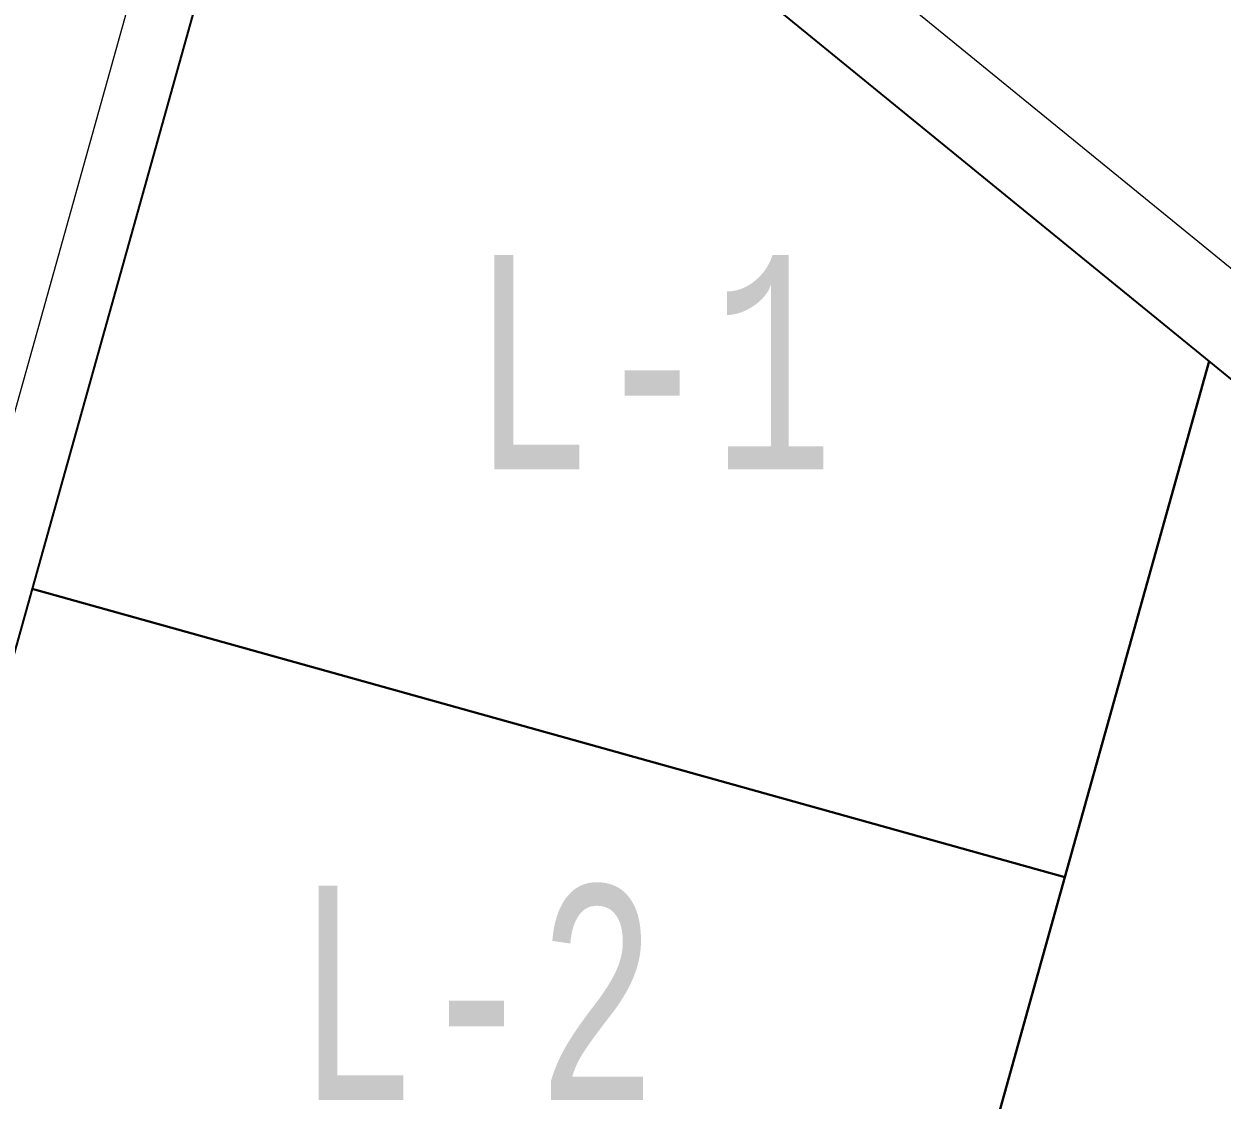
# Model space of a CAD drawing. Header units: millimetres. Extents: x 474016 to 477875, y 2288607 to 2292200.
# Drawn here: x 474458.9 to 474486.83, y 2289458.89 to 2289483.99 of the extents above; entities that cross this region are included whole.
import ezdxf
from ezdxf.enums import TextEntityAlignment as Align

# ---------------------------------------------------------------- set-up
doc = ezdxf.new("R2010")
doc.units = ezdxf.units.MM
doc.header["$LTSCALE"] = 50
doc.layers.add('BANQUETA', color=251, linetype='Continuous', lineweight=5)
doc.layers.add('CVL_LOTIF', color=1, linetype='Continuous')
doc.layers.add('MZ Y LT', color=7, linetype='Continuous', lineweight=13, true_color=0x0d2bf2)
doc.styles.add('MONOTXT4', font='MONOTXT4.shx', dxfattribs={"width": 0.55})

msp = doc.modelspace()

# ---------------------------------------------------------------- linework, layer by layer
at = {"layer": 'BANQUETA'}
msp.add_lwpolyline([(474463.89, 2289493.555, -0.540591), (474467.08, 2289494.567), (474508.518, 2289460.782, -0.298203), (474509.18, 2289458.694), (474444.786, 2289228.215, -0.414214), (474442.322, 2289226.827), (474395.129, 2289240.012, -0.414214), (474393.741, 2289242.476), (474463.89, 2289493.555)], format="xyb", dxfattribs=at)
msp.add_lwpolyline([(474465.394, 2289493.362), (474432.185, 2289374.501)], dxfattribs=at)
at = {"layer": 'BANQUETA', "color": 1}
msp.add_lwpolyline([(474486.535, 2289476.124), (474419.264, 2289235.345)], dxfattribs=at)
at = {"layer": 'CVL_LOTIF'}
for points in [[(474486.535, 2289476.124), (474465.394, 2289493.362), (474459.094, 2289470.813), (474483.172, 2289464.086)], [(474486.535, 2289476.124), (474483.172, 2289464.086), (474479.808, 2289452.047), (474503.886, 2289445.319), (474507.677, 2289458.887)], [(474483.172, 2289464.086), (474459.094, 2289470.813), (474455.73, 2289458.774), (474479.808, 2289452.047)]]:
    msp.add_lwpolyline(points, close=True, dxfattribs=at)

# ---------------------------------------------------------------- texts
at = {"layer": 'MZ Y LT', "lineweight": 13, "style": 'MONOTXT4', "width": 0.65}
for s, p in [('L-1', (474473.549, 2289476.096)), ('L-2', (474469.451, 2289461.43))]:
    msp.add_text(s, height=5, dxfattribs=at).set_placement(p, align=Align.MIDDLE)

doc.saveas('drawing.dxf')
